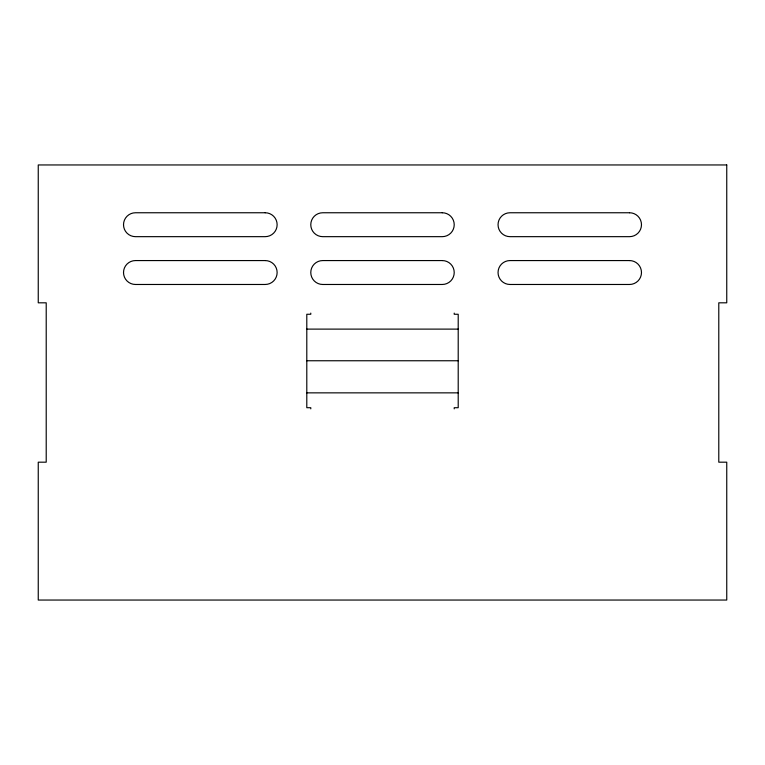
<?xml version="1.0" encoding="UTF-8"?>
<svg xmlns="http://www.w3.org/2000/svg" width="765" height="765" viewBox="0 0 765 765"><rect width="100%" height="100%" fill="white"/><g stroke="black" fill="none" stroke-linecap="round" stroke-linejoin="round"><path stroke-width="1.15" d="M306.794 329.113L458.206 329.113M306.794 360.755L458.206 360.755M306.794 392.856L458.206 392.856M454.219 313.105L454.219 314.262L458.206 314.262L458.206 407.707L454.219 407.707L454.219 408.854M310.781 313.105L310.781 314.262L306.794 314.262L306.794 407.707L310.781 407.707L310.781 408.854M726.75 164.953L38.25 164.953L38.25 302.816L46.216 302.816L46.216 462.184L38.25 462.184L38.25 600.047L726.75 600.047L726.75 462.184L718.784 462.184L718.784 302.816L726.75 302.816L726.75 164.953M265.178 212.756L135.472 212.756A11.953 11.953 0 0 0 123.519 224.709A11.953 11.953 0 0 0 135.472 236.662L265.178 236.662A11.953 11.953 0 0 0 277.131 224.709A11.953 11.953 0 0 0 265.178 212.756M442.266 212.756L322.734 212.756A11.953 11.953 0 0 0 310.781 224.709A11.953 11.953 0 0 0 322.734 236.662L442.266 236.662A11.953 11.953 0 0 0 454.219 224.709A11.953 11.953 0 0 0 442.266 212.756M629.528 212.756L509.997 212.756A11.953 11.953 0 0 0 498.044 224.709A11.953 11.953 0 0 0 509.997 236.662L629.528 236.662A11.953 11.953 0 0 0 641.481 224.709A11.953 11.953 0 0 0 629.528 212.756M265.178 260.569L135.472 260.569A11.953 11.953 0 0 0 123.519 272.522A11.953 11.953 0 0 0 135.472 284.475L265.178 284.475A11.953 11.953 0 0 0 277.131 272.522A11.953 11.953 0 0 0 265.178 260.569M442.266 260.569L322.734 260.569A11.953 11.953 0 0 0 310.781 272.522A11.953 11.953 0 0 0 322.734 284.475L442.266 284.475A11.953 11.953 0 0 0 454.219 272.522A11.953 11.953 0 0 0 442.266 260.569M629.528 260.569L509.997 260.569A11.953 11.953 0 0 0 498.044 272.522A11.953 11.953 0 0 0 509.997 284.475L629.528 284.475A11.953 11.953 0 0 0 641.481 272.522A11.953 11.953 0 0 0 629.528 260.569"/></g></svg>
